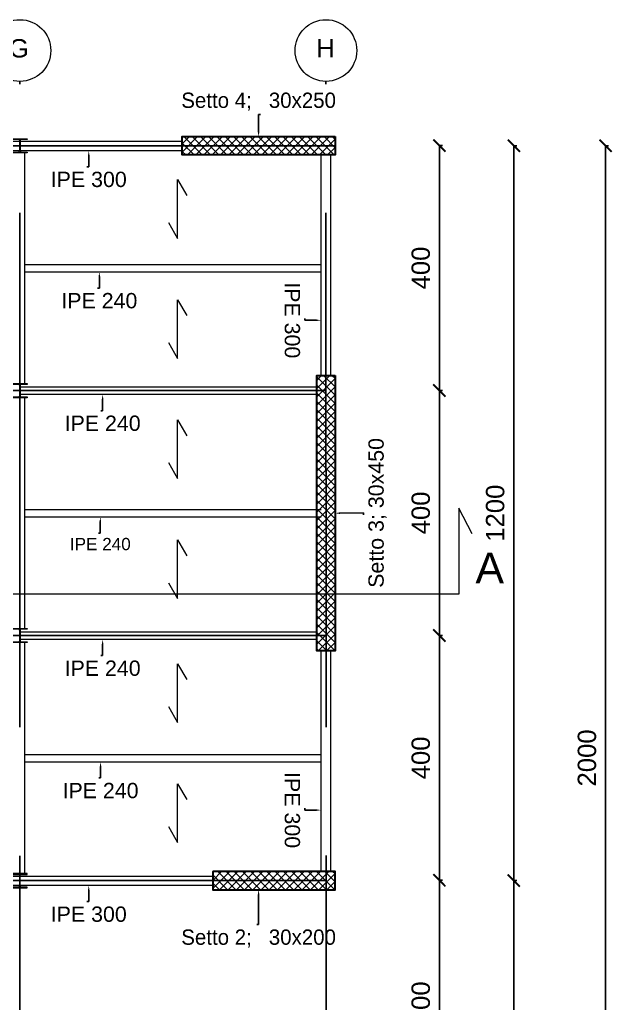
# Model space of a CAD drawing. Header units: millimetres. Extents: x 1415 to 3549, y 2194 to 4677.
# Drawn here: x 1834.76 to 1844.44, y 2307.04 to 2323.1 of the extents above; entities that cross this region are included whole.
import ezdxf
from ezdxf import colors
from ezdxf.entities.mleader import LeaderData, LeaderLine
from ezdxf.math import Vec2, Vec3

# ---------------------------------------------------------------- set-up
doc = ezdxf.new("R2010")
doc.units = ezdxf.units.MM
doc.linetypes.add('ACAD_ISO02W100', pattern=[15, 12, -3])
doc.layers.get('0').update_dxf_attribs({"plot": 0})
for name, color, linetype, lineweight in [('bulloni', 170, 'Continuous', 15), ('Layer3', 7, 'Continuous', 15), ('Layer4', 7, 'Continuous', 15), ('quote', 252, 'Continuous', 5), ('Setti', 5, 'Continuous', 30), ('sezione', 18, 'ACAD_ISO02W100', 20), ('staffe', 10, 'Continuous', 9)]:
    doc.layers.add(name, color=color, linetype=linetype, lineweight=lineweight)
doc.layers.add('linea tratteggiata', color=221, linetype='ACAD_ISO02W100')
doc.styles.get("Standard").update_dxf_attribs({"font": 'arial.ttf'})
doc.dimstyles.new('quote cm scala 200', dxfattribs={"dimtxt": 0.3, "dimasz": 0.2, "dimexe": 0.05, "dimexo": 0.0015, "dimgap": 0.15, "dimtad": 1, "dimdec": 0, "dimlfac": 100, "dimzin": 0, "dimdsep": 46, "dimtxsty": 'Standard', "dimblk": 'ARCHTICK', "dimcen": 0, "dimclre": 252, "dimadec": 0, "dimazin": 2, "dimtfac": 1, "dimtdec": 0, "dimtofl": 0, "dimtmove": 0, "dimatfit": 3, "dimfxl": 0.0035, "dimfxlon": 1, "dimtolj": 1, "dimtzin": 0, "dimarcsym": 0})

# ---------------------------------------------------------------- blocks, each defined once
blk = doc.blocks.new('_ArchTick')
at = {"color": 0, "linetype": 'ByBlock', "const_width": 0.15}
blk.add_lwpolyline([(-0.5, -0.5), (0.5, 0.5)], dxfattribs=at)
blk = doc.blocks.new('*D48')
at = {"layer": 'Defpoints', "color": 0, "transparency": 16777216}
for p in [(1840.472, 2321.048), (1840.472, 2317.048), (1841.616, 2317.048)]:
    blk.add_point(p, dxfattribs=at)
at = {"layer": 'quote', "color": 252, "lineweight": -2, "transparency": 16777216}
for p, q in [((1841.612, 2321.048), (1841.666, 2321.048)), ((1841.612, 2317.048), (1841.666, 2317.048))]:
    blk.add_line(p, q, dxfattribs=at)
at = {"layer": 'quote', "color": 0, "linetype": 'Continuous', "lineweight": -2, "transparency": 16777216}
blk.add_line((1841.616, 2321.048), (1841.616, 2317.048), dxfattribs=at)
at = {"layer": 'quote', "color": 0, "lineweight": -2, "transparency": 16777216, "xscale": 0.2, "yscale": 0.2, "zscale": 0.2}
for p, rotation in [((1841.616, 2321.048), 90), ((1841.616, 2317.048), 270)]:
    blk.add_blockref('_ArchTick', p, dxfattribs=dict(at, rotation=rotation))
at = {"layer": 'quote', "color": 0, "transparency": 16777216, "insert": (1841.313, 2319.048), "char_height": 0.3, "attachment_point": 5, "rotation": 90}
blk.add_mtext('\\A1;400', dxfattribs=at)
blk = doc.blocks.new('*D49')
at = {"layer": 'Defpoints', "color": 0, "transparency": 16777216}
for p in [(1841.612, 2317.048), (1841.612, 2313.048), (1841.616, 2313.048)]:
    blk.add_point(p, dxfattribs=at)
at = {"layer": 'quote', "color": 252, "lineweight": -2, "transparency": 16777216}
for p, q in [((1841.614, 2317.048), (1841.666, 2317.048)), ((1841.614, 2313.048), (1841.666, 2313.048))]:
    blk.add_line(p, q, dxfattribs=at)
at = {"layer": 'quote', "color": 0, "linetype": 'Continuous', "lineweight": -2, "transparency": 16777216}
blk.add_line((1841.616, 2317.048), (1841.616, 2313.048), dxfattribs=at)
at = {"layer": 'quote', "color": 0, "lineweight": -2, "transparency": 16777216, "xscale": 0.2, "yscale": 0.2, "zscale": 0.2}
for p, rotation in [((1841.616, 2317.048), 90), ((1841.616, 2313.048), 270)]:
    blk.add_blockref('_ArchTick', p, dxfattribs=dict(at, rotation=rotation))
at = {"layer": 'quote', "color": 0, "transparency": 16777216, "insert": (1841.313, 2315.048), "char_height": 0.3, "width": 0.90696, "attachment_point": 5, "rotation": 90}
blk.add_mtext('\\A1;400', dxfattribs=at)
blk = doc.blocks.new('*D44')
at = {"layer": 'Defpoints', "color": 0, "transparency": 16777216}
for p in [(1840.324, 2313.046), (1840.324, 2309.048), (1841.616, 2309.048)]:
    blk.add_point(p, dxfattribs=at)
at = {"layer": 'quote', "color": 252, "lineweight": -2, "transparency": 16777216}
for p, q in [((1841.612, 2313.046), (1841.666, 2313.046)), ((1841.612, 2309.048), (1841.666, 2309.048))]:
    blk.add_line(p, q, dxfattribs=at)
at = {"layer": 'quote', "color": 0, "linetype": 'Continuous', "lineweight": -2, "transparency": 16777216}
blk.add_line((1841.616, 2313.046), (1841.616, 2309.048), dxfattribs=at)
at = {"layer": 'quote', "color": 0, "lineweight": -2, "transparency": 16777216, "xscale": 0.2, "yscale": 0.2, "zscale": 0.2}
for p, rotation in [((1841.616, 2313.046), 90), ((1841.616, 2309.048), 270)]:
    blk.add_blockref('_ArchTick', p, dxfattribs=dict(at, rotation=rotation))
at = {"layer": 'quote', "color": 0, "transparency": 16777216, "insert": (1841.313, 2311.047), "char_height": 0.3, "attachment_point": 5, "rotation": 90}
blk.add_mtext('\\A1;400', dxfattribs=at)
blk = doc.blocks.new('*D45')
at = {"layer": 'Defpoints', "color": 0, "transparency": 16777216}
for p in [(1841.612, 2309.048), (1841.612, 2305.048), (1841.616, 2305.048)]:
    blk.add_point(p, dxfattribs=at)
at = {"layer": 'quote', "color": 252, "lineweight": -2, "transparency": 16777216}
for p, q in [((1841.614, 2309.048), (1841.666, 2309.048)), ((1841.614, 2305.048), (1841.666, 2305.048))]:
    blk.add_line(p, q, dxfattribs=at)
at = {"layer": 'quote', "color": 0, "linetype": 'Continuous', "lineweight": -2, "transparency": 16777216}
blk.add_line((1841.616, 2309.048), (1841.616, 2305.048), dxfattribs=at)
at = {"layer": 'quote', "color": 0, "lineweight": -2, "transparency": 16777216, "xscale": 0.2, "yscale": 0.2, "zscale": 0.2}
for p, rotation in [((1841.616, 2309.048), 90), ((1841.616, 2305.048), 270)]:
    blk.add_blockref('_ArchTick', p, dxfattribs=dict(at, rotation=rotation))
at = {"layer": 'quote', "color": 0, "transparency": 16777216, "insert": (1841.313, 2307.048), "char_height": 0.3, "width": 0.90696, "attachment_point": 5, "rotation": 90}
blk.add_mtext('\\A1;400', dxfattribs=at)
blk = doc.blocks.new('*D47')
at = {"layer": 'Defpoints', "color": 0, "transparency": 16777216}
for p in [(1837.972, 2321.044), (1837.972, 2309.044), (1842.833, 2309.044)]:
    blk.add_point(p, dxfattribs=at)
at = {"layer": 'quote', "color": 252, "lineweight": -2, "transparency": 16777216}
for p, q in [((1842.829, 2321.044), (1842.883, 2321.044)), ((1842.829, 2309.044), (1842.883, 2309.044))]:
    blk.add_line(p, q, dxfattribs=at)
at = {"layer": 'quote', "color": 0, "linetype": 'Continuous', "lineweight": -2, "transparency": 16777216}
blk.add_line((1842.833, 2321.044), (1842.833, 2309.044), dxfattribs=at)
at = {"layer": 'quote', "color": 0, "lineweight": -2, "transparency": 16777216, "xscale": 0.2, "yscale": 0.2, "zscale": 0.2}
for p, rotation in [((1842.833, 2321.044), 90), ((1842.833, 2309.044), 270)]:
    blk.add_blockref('_ArchTick', p, dxfattribs=dict(at, rotation=rotation))
at = {"layer": 'quote', "color": 0, "transparency": 16777216, "insert": (1842.529, 2315.044), "char_height": 0.3, "width": 1.09973, "attachment_point": 5, "rotation": 90}
blk.add_mtext('\\A1;1200', dxfattribs=at)
blk = doc.blocks.new('*D108')
at = {"layer": 'Defpoints', "color": 0, "transparency": 16777216}
for p in [(1830.322, 2309.044), (1842.833, 2309.044), (1830.322, 2301.045)]:
    blk.add_point(p, dxfattribs=at)
at = {"layer": 'quote', "color": 252, "lineweight": -2, "transparency": 16777216}
for p, q in [((1842.83, 2309.044), (1842.883, 2309.044)), ((1842.83, 2301.045), (1842.883, 2301.045))]:
    blk.add_line(p, q, dxfattribs=at)
at = {"layer": 'quote', "color": 0, "linetype": 'Continuous', "lineweight": -2, "transparency": 16777216}
blk.add_line((1842.833, 2301.045), (1842.833, 2309.044), dxfattribs=at)
at = {"layer": 'quote', "color": 0, "lineweight": -2, "transparency": 16777216, "xscale": 0.2, "yscale": 0.2, "zscale": 0.2}
for p, rotation in [((1842.833, 2309.044), 90), ((1842.833, 2301.045), 270)]:
    blk.add_blockref('_ArchTick', p, dxfattribs=dict(at, rotation=rotation))
at = {"layer": 'quote', "color": 0, "transparency": 16777216, "insert": (1842.53, 2305.044), "char_height": 0.3, "attachment_point": 5, "rotation": 90}
blk.add_mtext('\\A1;800', dxfattribs=at)
blk = doc.blocks.new('*D109')
at = {"layer": 'Defpoints', "color": 0, "transparency": 16777216}
for p in [(1840.472, 2321.044), (1840.325, 2301.051), (1844.332, 2301.051)]:
    blk.add_point(p, dxfattribs=at)
at = {"layer": 'quote', "color": 252, "lineweight": -2, "transparency": 16777216}
for p, q in [((1844.329, 2321.044), (1844.382, 2321.044)), ((1844.329, 2301.051), (1844.382, 2301.051))]:
    blk.add_line(p, q, dxfattribs=at)
at = {"layer": 'quote', "color": 0, "linetype": 'Continuous', "lineweight": -2, "transparency": 16777216}
blk.add_line((1844.332, 2321.044), (1844.332, 2301.051), dxfattribs=at)
at = {"layer": 'quote', "color": 0, "lineweight": -2, "transparency": 16777216, "xscale": 0.2, "yscale": 0.2, "zscale": 0.2}
for p, rotation in [((1844.332, 2321.044), 90), ((1844.332, 2301.051), 270)]:
    blk.add_blockref('_ArchTick', p, dxfattribs=dict(at, rotation=rotation))
at = {"layer": 'quote', "color": 0, "transparency": 16777216, "insert": (1844.029, 2311.047), "char_height": 0.3, "attachment_point": 5, "rotation": 90}
blk.add_mtext('\\A1;2000', dxfattribs=at)

msp = doc.modelspace()

# ---------------------------------------------------------------- hatches: boundary and pattern name
at = {"layer": 'Layer4'}
h = msp.add_hatch(color=0, dxfattribs=at)
h.dxf.hatch_style = 1
h.paths.add_polyline_path([(1834.881, 2320.9302), (1834.881, 2320.9422), (1834.7858, 2320.9422, -0.4142136), (1834.7648, 2320.9632), (1834.7648, 2321.0452), (1834.761, 2321.0452), (1834.761, 2320.9302)])
h.paths.add_polyline_path([(1834.761, 2320.9302), (1834.761, 2321.0452), (1834.7573, 2321.0452), (1834.7573, 2320.9632, -0.4142136), (1834.7363, 2320.9422), (1834.641, 2320.9422), (1834.641, 2320.9302)])
h.paths.add_polyline_path([(1834.7858, 2321.1482), (1834.881, 2321.1482), (1834.881, 2321.1602), (1834.761, 2321.1602), (1834.761, 2321.0452), (1834.7648, 2321.0452), (1834.7648, 2321.1272, -0.4142136)])
h.paths.add_polyline_path([(1834.7573, 2321.1272), (1834.7573, 2321.0452), (1834.761, 2321.0452), (1834.761, 2321.1602), (1834.641, 2321.1602), (1834.641, 2321.1482), (1834.7363, 2321.1482, -0.4142136)])
h = msp.add_hatch(color=0, dxfattribs=at)
h.dxf.hatch_style = 1
h.paths.add_polyline_path([(1834.881, 2316.9302), (1834.881, 2316.9422), (1834.7858, 2316.9422, -0.4142136), (1834.7648, 2316.9632), (1834.7648, 2317.0452), (1834.761, 2317.0452), (1834.761, 2316.9302)])
h.paths.add_polyline_path([(1834.761, 2316.9302), (1834.761, 2317.0452), (1834.7573, 2317.0452), (1834.7573, 2316.9632, -0.4142136), (1834.7363, 2316.9422), (1834.641, 2316.9422), (1834.641, 2316.9302)])
h.paths.add_polyline_path([(1834.7858, 2317.1482), (1834.881, 2317.1482), (1834.881, 2317.1602), (1834.761, 2317.1602), (1834.761, 2317.0452), (1834.7648, 2317.0452), (1834.7648, 2317.1272, -0.4142136)])
h.paths.add_polyline_path([(1834.7573, 2317.1272), (1834.7573, 2317.0452), (1834.761, 2317.0452), (1834.761, 2317.1602), (1834.641, 2317.1602), (1834.641, 2317.1482), (1834.7363, 2317.1482, -0.4142136)])
h = msp.add_hatch(color=0, dxfattribs=at)
h.dxf.hatch_style = 1
h.paths.add_polyline_path([(1834.881, 2312.9308), (1834.881, 2312.9428), (1834.7858, 2312.9428, -0.4142136), (1834.7648, 2312.9638), (1834.7648, 2313.0458), (1834.761, 2313.0458), (1834.761, 2312.9308)])
h.paths.add_polyline_path([(1834.761, 2312.9308), (1834.761, 2313.0458), (1834.7573, 2313.0458), (1834.7573, 2312.9638, -0.4142136), (1834.7363, 2312.9428), (1834.641, 2312.9428), (1834.641, 2312.9308)])
h.paths.add_polyline_path([(1834.7858, 2313.1488), (1834.881, 2313.1488), (1834.881, 2313.1608), (1834.761, 2313.1608), (1834.761, 2313.0458), (1834.7648, 2313.0458), (1834.7648, 2313.1278, -0.4142136)])
h.paths.add_polyline_path([(1834.7573, 2313.1278), (1834.7573, 2313.0458), (1834.761, 2313.0458), (1834.761, 2313.1608), (1834.641, 2313.1608), (1834.641, 2313.1488), (1834.7363, 2313.1488, -0.4142136)])
h = msp.add_hatch(color=0, dxfattribs=at)
h.dxf.hatch_style = 1
h.paths.add_polyline_path([(1834.881, 2309.1569), (1834.881, 2309.1449), (1834.7858, 2309.1449, 0.4142136), (1834.7648, 2309.1239), (1834.7648, 2309.0419), (1834.761, 2309.0419), (1834.761, 2309.1569)])
h.paths.add_polyline_path([(1834.761, 2309.1569), (1834.761, 2309.0419), (1834.7573, 2309.0419), (1834.7573, 2309.1239, 0.4142136), (1834.7363, 2309.1449), (1834.641, 2309.1449), (1834.641, 2309.1569)])
h.paths.add_polyline_path([(1834.7858, 2308.9389), (1834.881, 2308.9389), (1834.881, 2308.9269), (1834.761, 2308.9269), (1834.761, 2309.0419), (1834.7648, 2309.0419), (1834.7648, 2308.9599, 0.4142136)])
h.paths.add_polyline_path([(1834.7573, 2308.9599), (1834.7573, 2309.0419), (1834.761, 2309.0419), (1834.761, 2308.9269), (1834.641, 2308.9269), (1834.641, 2308.9389), (1834.7363, 2308.9389, 0.4142136)])
at = {"layer": 'staffe', "lineweight": 5}
h = msp.add_hatch(dxfattribs=at)
h.set_pattern_fill('ANSI37', color=0, scale=0.03)
h.set_pattern_definition([(45, (1793.16778, 2311.18062), (-0.06735192, 0.06735192), []), (135, (1793.16778, 2311.18062), (-0.06735192, -0.06735192), [])])
h.paths.add_polyline_path([(1839.9116, 2321.1936), (1839.9116, 2320.8936), (1837.4116, 2320.8936), (1837.4116, 2321.1936)])
h.paths.add_polyline_path([(1839.9116, 2312.7936), (1839.6116, 2312.7936), (1839.6116, 2317.2936), (1839.9116, 2317.2936)])
h.paths.add_polyline_path([(1824.6116, 2317.2936), (1824.9116, 2317.2936), (1824.9116, 2312.7936), (1824.6116, 2312.7936)])
h.paths.add_polyline_path([(1837.9116, 2308.8957), (1837.9116, 2309.1957), (1839.9116, 2309.1936), (1839.9116, 2308.8936)])
h.paths.add_polyline_path([(1827.9116, 2300.8948), (1827.9116, 2301.1948), (1829.9116, 2301.1936), (1829.9116, 2300.8936)])

# ---------------------------------------------------------------- linework, layer by layer
at = {"layer": 'bulloni'}
for points in [[(1834.8455, 2319.103), (1839.6816, 2319.103), (1839.6816, 2319.103)], [(1834.8456, 2318.983), (1839.6816, 2318.983), (1839.6816, 2318.983)], [(1834.8455, 2315.103), (1839.6818, 2315.103)], [(1834.8455, 2314.983), (1839.6818, 2314.983)], [(1834.8414, 2311.103), (1835.8626, 2311.103), (1839.6816, 2311.103)], [(1834.8414, 2310.983), (1835.8626, 2310.983), (1839.6816, 2310.983)]]:
    msp.add_lwpolyline(points, dxfattribs=at)
at = {"layer": 'Layer3'}
for points in [[(1829.7666, 2309.1181), (1837.9116, 2309.1181)], [(1829.7666, 2308.9681), (1837.9038, 2308.9681)]]:
    msp.add_lwpolyline(points, dxfattribs=at)
for centre in [(1834.7616, 2322.5996), (1839.7616, 2322.5996)]:
    msp.add_circle(centre, 0.5039, dxfattribs=at)
at = {"layer": 'Layer4'}
for points in [[(1807.1116, 2321.1186), (1837.4116, 2321.1186)], [(1807.1116, 2320.9686), (1837.4116, 2320.9686)], [(1834.8414, 2317.1608), (1834.8414, 2320.9302)], [(1839.6816, 2317.2936), (1839.6816, 2320.8936)], [(1839.8416, 2317.2936), (1839.8416, 2320.8936)], [(1839.6116, 2317.1014), (1834.7619, 2317.1014)], [(1839.6116, 2316.9814), (1834.7619, 2316.9814)], [(1834.8414, 2313.1608), (1834.8414, 2316.9302)], [(1839.6116, 2313.1007), (1834.7619, 2313.1007)], [(1839.6116, 2312.9807), (1834.7619, 2312.9807)], [(1834.8414, 2309.1615), (1834.8414, 2312.9308)], [(1839.6816, 2309.1936), (1839.6816, 2312.7936)], [(1839.8416, 2309.1936), (1839.8416, 2312.7936)]]:
    msp.add_lwpolyline(points, dxfattribs=at)
for points in [[(1834.881, 2320.9302), (1834.641, 2320.9302), (1834.641, 2320.9422), (1834.7363, 2320.9422, 0.4142136), (1834.7573, 2320.9632), (1834.7573, 2321.1272, 0.4142136), (1834.7363, 2321.1482), (1834.641, 2321.1482), (1834.641, 2321.1602), (1834.881, 2321.1602), (1834.881, 2321.1482), (1834.7858, 2321.1482, 0.4142136), (1834.7648, 2321.1272), (1834.7648, 2320.9632, 0.4142136), (1834.7858, 2320.9422), (1834.881, 2320.9422)], [(1834.881, 2316.9302), (1834.641, 2316.9302), (1834.641, 2316.9422), (1834.7363, 2316.9422, 0.4142136), (1834.7573, 2316.9632), (1834.7573, 2317.1272, 0.4142136), (1834.7363, 2317.1482), (1834.641, 2317.1482), (1834.641, 2317.1602), (1834.881, 2317.1602), (1834.881, 2317.1482), (1834.7858, 2317.1482, 0.4142136), (1834.7648, 2317.1272), (1834.7648, 2316.9632, 0.4142136), (1834.7858, 2316.9422), (1834.881, 2316.9422)], [(1834.881, 2312.9308), (1834.641, 2312.9308), (1834.641, 2312.9428), (1834.7363, 2312.9428, 0.4142136), (1834.7573, 2312.9638), (1834.7573, 2313.1278, 0.4142136), (1834.7363, 2313.1488), (1834.641, 2313.1488), (1834.641, 2313.1608), (1834.881, 2313.1608), (1834.881, 2313.1488), (1834.7858, 2313.1488, 0.4142136), (1834.7648, 2313.1278), (1834.7648, 2312.9638, 0.4142136), (1834.7858, 2312.9428), (1834.881, 2312.9428)], [(1834.881, 2309.1569), (1834.641, 2309.1569), (1834.641, 2309.1449), (1834.7363, 2309.1449, -0.4142136), (1834.7573, 2309.1239), (1834.7573, 2308.9599, -0.4142136), (1834.7363, 2308.9389), (1834.641, 2308.9389), (1834.641, 2308.9269), (1834.881, 2308.9269), (1834.881, 2308.9389), (1834.7858, 2308.9389, -0.4142136), (1834.7648, 2308.9599), (1834.7648, 2309.1239, -0.4142136), (1834.7858, 2309.1449), (1834.881, 2309.1449)]]:
    msp.add_lwpolyline(points, format="xyb", close=True, dxfattribs=at)
at = {"layer": 'Layer4', "color": 9, "true_color": 0xc7c8ca}
for points in [[(1837.1883, 2319.7917), (1837.3383, 2319.5319), (1837.3383, 2319.9751), (1837.3383, 2320.4908), (1837.4883, 2320.231)], [(1837.1883, 2317.8311), (1837.3383, 2317.5713), (1837.3383, 2318.0145), (1837.3383, 2318.5302), (1837.4883, 2318.2704)], [(1837.1883, 2315.869), (1837.3383, 2315.6092), (1837.3383, 2316.0525), (1837.3383, 2316.5681), (1837.4883, 2316.3083)], [(1837.1883, 2313.9084), (1837.3383, 2313.6486), (1837.3383, 2314.0919), (1837.3383, 2314.6075), (1837.4883, 2314.3477)], [(1837.1883, 2311.8871), (1837.3383, 2311.6273), (1837.3383, 2312.0705), (1837.3383, 2312.5861), (1837.4883, 2312.3263)], [(1837.1883, 2309.9265), (1837.3383, 2309.6667), (1837.3383, 2310.1099), (1837.3383, 2310.6255), (1837.4883, 2310.3657)]]:
    msp.add_lwpolyline(points, dxfattribs=at)
at = {"layer": 'linea tratteggiata', "ltscale": 0.7}
for points in [[(1834.7609, 2301.0491), (1834.758, 2322.0957)], [(1839.7649, 2301.0513), (1839.7622, 2322.0957)], [(1839.9116, 2321.0436), (1803.7088, 2321.0436)], [(1839.7628, 2317.0458), (1803.7088, 2317.0436)], [(1839.7633, 2313.0458), (1803.7088, 2313.0436)], [(1839.7639, 2309.0458), (1803.7088, 2309.0436)]]:
    msp.add_lwpolyline(points, dxfattribs=at)
at = {"layer": 'Setti'}
for points in [[(1839.9116, 2321.1936), (1839.9116, 2320.8936), (1837.4116, 2320.8936), (1837.4116, 2321.1936), (1839.9116, 2321.1936)], [(1839.9116, 2317.2936), (1839.9116, 2312.7936), (1839.6116, 2312.7936), (1839.6116, 2317.2936), (1839.9116, 2317.2936)], [(1837.9116, 2309.1934), (1837.9116, 2308.8934), (1839.9116, 2308.8934), (1839.9116, 2309.1934), (1837.9116, 2309.1934)]]:
    msp.add_lwpolyline(points, dxfattribs=at)
at = {"layer": 'sezione', "ltscale": 0.8}
msp.add_lwpolyline([(1842.1528, 2314.7062), (1841.9319, 2315.1247), (1841.9319, 2313.7226), (1802.5504, 2313.7226), (1802.5504, 2315.1247), (1802.3294, 2314.7062)], dxfattribs=at)

# ---------------------------------------------------------------- texts
at = {"layer": 'Layer3', "char_height": 0.3, "attachment_point": 3}
for s, insert in [('G', (1834.9076, 2322.7859)), ('H', (1839.9076, 2322.7859))]:
    msp.add_mtext_dynamic_manual_height_columns(s, width=0.046636, gutter_width=12.5, heights=[0], dxfattribs=dict(at, insert=insert))
at = {"layer": 'sezione', "insert": (1842.6718, 2314.4001), "char_height": 0.5, "attachment_point": 3}
msp.add_mtext_dynamic_manual_height_columns('A', width=40.648423, gutter_width=12.5, heights=[0], dxfattribs=at)

# ---------------------------------------------------------------- dimensions: what is measured, and where the dimension line sits
at = {"layer": 'quote'}
for base, p1, p2, picture, middle in [((1842.8326, 2309.0436), (1837.9719, 2321.0436), (1837.9719, 2309.0436), '*D47', (1842.5294, 2315.0436)), ((1841.616, 2317.0482), (1840.4719, 2321.0482), (1840.4719, 2317.0482), '*D48', (1841.3128, 2319.0482)), ((1841.6165, 2313.0482), (1841.6125, 2317.0482), (1841.6125, 2313.0482), '*D49', (1841.3133, 2315.0482)), ((1841.616, 2309.0482), (1840.3237, 2313.0458), (1840.3242, 2309.0482), '*D44', (1841.3128, 2311.047)), ((1842.8331, 2309.0436), (1830.3217, 2301.045), (1830.3219, 2309.0436), '*D108', (1842.5299, 2305.0443)), ((1841.6165, 2305.0482), (1841.6125, 2309.0482), (1841.6125, 2305.0482), '*D45', (1841.3133, 2307.0482))]:
    dim = msp.add_linear_dim(base=base, p1=p1, p2=p2, angle=90, dimstyle='quote cm scala 200', dxfattribs=at)
    dim.commit()
    dim.dimension.update_dxf_attribs({"geometry": picture, "text_midpoint": middle})
dim = msp.add_linear_dim(base=(1844.3324, 2301.0513), p1=(1840.4719, 2321.0436), p2=(1840.3252, 2301.0513), angle=90, text='2000', dimstyle='quote cm scala 200', dxfattribs=at)
dim.commit()
dim.dimension.update_dxf_attribs({"geometry": '*D109', "text_midpoint": (1844.0292, 2311.0474)})

# ---------------------------------------------------------------- leaders
ml = msp.add_multileader_mtext('Standard', dxfattribs=at)
ml.set_content('{\\fBahnschrift Light|b0|i0|c0|p34;\\C0;Setto 4;   30x250}', color=256)
ml.set_leader_properties()
ml.build(insert=Vec2(0, 0))
ml.multileader.update_dxf_attribs({"text_attachment_direction": 1, "dogleg_length": 0.03, "arrow_head_size": 0.075})
ctx = ml.context
ctx.base_point, ctx.char_height, ctx.arrow_head_size, ctx.landing_gap_size, ctx.plane_origin = Vec3(1838.6616, 2321.555), 0.25, 0.075, 0.08, Vec3(1839.6718, 2321.1936)
ctx.text_align_type = 1
notes = []
notes.append((ctx, [(1, (1, 1, 0), (1838.6616, 2321.555), (1, 0), 0.03, [(0, [(1838.6616, 2321.1936), (1838.6616, 2321.555)], 0, [])])]))
ctx.mtext.insert, ctx.mtext.alignment, ctx.mtext.flow_direction = Vec3(1838.6616, 2321.9125), 2, 5
ml = msp.add_multileader_mtext('Standard', dxfattribs=at)
ml.set_content('IPE 300', color=256)
ml.set_leader_properties()
ml.build(insert=Vec2(0, 0))
ml.multileader.update_dxf_attribs({"text_attachment_direction": 1, "dogleg_length": 0.03, "arrow_head_size": 0.075})
ctx = ml.context
ctx.base_point, ctx.char_height, ctx.arrow_head_size, ctx.landing_gap_size, ctx.plane_origin = Vec3(1835.8854, 2320.2849), 0.25, 0.075, 0.08, Vec3(1835.8854, 2320.9636)
ctx.text_align_type = 1
notes.append((ctx, [(0, (1, 1, 0), (1835.8854, 2320.7004), (-1, 0), 0.03, [(0, [(1835.8854, 2320.9636)], 0, [])])]))
ctx.mtext.insert, ctx.mtext.alignment, ctx.mtext.flow_direction = Vec3(1835.8854, 2320.6204), 2, 5
ml = msp.add_multileader_mtext('Standard', dxfattribs=at)
ml.set_content('IPE 240', color=256)
ml.set_leader_properties()
ml.build(insert=Vec2(0, 0))
ml.multileader.update_dxf_attribs({"text_attachment_direction": 1, "dogleg_length": 0.03, "arrow_head_size": 0.075})
ctx = ml.context
ctx.base_point, ctx.char_height, ctx.arrow_head_size, ctx.landing_gap_size, ctx.plane_origin = Vec3(1836.0585, 2318.3045), 0.25, 0.075, 0.08, Vec3(1836.0585, 2318.983)
ctx.text_align_type = 1
notes.append((ctx, [(0, (1, 1, 0), (1836.0585, 2318.7198), (-1, 0), 0.03, [(0, [(1836.0585, 2318.983)], 0, [])])]))
ctx.mtext.insert, ctx.mtext.alignment, ctx.mtext.flow_direction = Vec3(1836.0585, 2318.6398), 2, 5
ml = msp.add_multileader_mtext('Standard', dxfattribs=at)
ml.set_content('IPE 300', color=256)
ml.set_leader_properties()
ml.build(insert=Vec2(0, 0))
ml.multileader.update_dxf_attribs({"text_attachment_direction": 1, "dogleg_length": 0.03, "arrow_head_size": 0.075})
ctx = ml.context
ctx.base_point, ctx.char_height, ctx.arrow_head_size, ctx.landing_gap_size, ctx.plane_origin, ctx.plane_x_axis, ctx.plane_y_axis = Vec3(1839.0029, 2318.1945), 0.25, 0.075, 0.08, Vec3(1839.6816, 2318.1945), Vec3(0, -1), Vec3(1, 0)
ctx.text_align_type = 1
notes.append((ctx, [(0, (1, 1, 0), (1839.4184, 2318.1945), (0, 1), 0.03, [(0, [(1839.6816, 2318.1945)], 0, [])])]))
ctx.mtext.insert, ctx.mtext.text_direction, ctx.mtext.rotation, ctx.mtext.alignment, ctx.mtext.flow_direction = Vec3(1839.3384, 2318.1945), Vec3(0, -1), 4.712389, 2, 5
ml = msp.add_multileader_mtext('Standard', dxfattribs=at)
ml.set_content('IPE 240', color=256)
ml.set_leader_properties()
ml.build(insert=Vec2(0, 0))
ml.multileader.update_dxf_attribs({"text_attachment_direction": 1, "dogleg_length": 0.03, "arrow_head_size": 0.075})
ctx = ml.context
ctx.base_point, ctx.char_height, ctx.arrow_head_size, ctx.landing_gap_size, ctx.plane_origin = Vec3(1836.1124, 2316.3029), 0.25, 0.075, 0.08, Vec3(1836.1124, 2316.9814)
ctx.text_align_type = 1
notes.append((ctx, [(0, (1, 1, 0), (1836.1124, 2316.7181), (-1, 0), 0.03, [(0, [(1836.1124, 2316.9814)], 0, [])])]))
ctx.mtext.insert, ctx.mtext.alignment, ctx.mtext.flow_direction = Vec3(1836.1124, 2316.6381), 2, 5
ml = msp.add_multileader_mtext('Standard', dxfattribs=at)
ml.set_content('{\\C0;Setto 3; 30x450}', color=256)
ml.set_leader_properties()
ml.build(insert=Vec2(0, 0))
ml.multileader.update_dxf_attribs({"text_attachment_direction": 1, "dogleg_length": 0.03, "arrow_head_size": 0.075})
ctx = ml.context
ctx.base_point, ctx.char_height, ctx.arrow_head_size, ctx.landing_gap_size, ctx.plane_origin, ctx.plane_x_axis, ctx.plane_y_axis = Vec3(1840.8398, 2315.0482), 0.25, 0.075, 0.08, Vec3(1841.4684, 2316.4036), Vec3(0, 1), Vec3(-1, 0)
ctx.text_align_type = 1
notes.append((ctx, [(1, (1, 1, 0), (1840.376, 2315.0482), (0, -1), 0.03, [(0, [(1839.9116, 2315.0436), (1840.376, 2315.0482)], 0, [])])]))
ctx.mtext.insert, ctx.mtext.text_direction, ctx.mtext.rotation, ctx.mtext.alignment, ctx.mtext.flow_direction = Vec3(1840.456, 2315.0482), Vec3(0, 1), 1.5707963, 2, 5
ml = msp.add_multileader_mtext('Standard', dxfattribs=at)
ml.set_content('IPE 240', color=256)
ml.set_leader_properties()
ml.build(insert=Vec2(0, 0))
ml.multileader.update_dxf_attribs({"text_attachment_direction": 1, "dogleg_length": 0.03, "arrow_head_size": 0.075})
ctx = ml.context
ctx.base_point, ctx.char_height, ctx.arrow_head_size, ctx.landing_gap_size, ctx.plane_origin = Vec3(1836.0746, 2314.3555), 0.2, 0.075, 0.08, Vec3(1836.0746, 2314.983)
ctx.text_align_type = 1
notes.append((ctx, [(0, (1, 1, 0), (1836.0746, 2314.7198), (-1, 0), 0.03, [(0, [(1836.0746, 2314.983)], 0, [])])]))
ctx.mtext.insert, ctx.mtext.alignment, ctx.mtext.flow_direction = Vec3(1836.0746, 2314.6398), 2, 5
ml = msp.add_multileader_mtext('Standard', dxfattribs=at)
ml.set_content('IPE 240', color=256)
ml.set_leader_properties()
ml.build(insert=Vec2(0, 0))
ml.multileader.update_dxf_attribs({"text_attachment_direction": 1, "dogleg_length": 0.03, "arrow_head_size": 0.075})
ctx = ml.context
ctx.base_point, ctx.char_height, ctx.arrow_head_size, ctx.landing_gap_size, ctx.plane_origin = Vec3(1836.1124, 2312.3022), 0.25, 0.075, 0.08, Vec3(1836.1124, 2312.9807)
ctx.text_align_type = 1
notes.append((ctx, [(0, (1, 1, 0), (1836.1124, 2312.7175), (-1, 0), 0.03, [(0, [(1836.1124, 2312.9807)], 0, [])])]))
ctx.mtext.insert, ctx.mtext.alignment, ctx.mtext.flow_direction = Vec3(1836.1124, 2312.6375), 2, 5
ml = msp.add_multileader_mtext('Standard', dxfattribs=at)
ml.set_content('IPE 240', color=256)
ml.set_leader_properties()
ml.build(insert=Vec2(0, 0))
ml.multileader.update_dxf_attribs({"text_attachment_direction": 1, "dogleg_length": 0.03, "arrow_head_size": 0.075})
ctx = ml.context
ctx.base_point, ctx.char_height, ctx.arrow_head_size, ctx.landing_gap_size, ctx.plane_origin = Vec3(1836.0783, 2310.3045), 0.25, 0.075, 0.08, Vec3(1836.0783, 2310.983)
ctx.text_align_type = 1
notes.append((ctx, [(0, (1, 1, 0), (1836.0783, 2310.7198), (-1, 0), 0.03, [(0, [(1836.0783, 2310.983)], 0, [])])]))
ctx.mtext.insert, ctx.mtext.alignment, ctx.mtext.flow_direction = Vec3(1836.0783, 2310.6398), 2, 5
ml = msp.add_multileader_mtext('Standard', dxfattribs=at)
ml.set_content('IPE 300', color=256)
ml.set_leader_properties()
ml.build(insert=Vec2(0, 0))
ml.multileader.update_dxf_attribs({"text_attachment_direction": 1, "dogleg_length": 0.03, "arrow_head_size": 0.075})
ctx = ml.context
ctx.base_point, ctx.char_height, ctx.arrow_head_size, ctx.landing_gap_size, ctx.plane_origin, ctx.plane_x_axis, ctx.plane_y_axis = Vec3(1839.0029, 2310.1945), 0.25, 0.075, 0.08, Vec3(1839.6816, 2310.1945), Vec3(0, -1), Vec3(1, 0)
ctx.text_align_type = 1
notes.append((ctx, [(0, (1, 1, 0), (1839.4184, 2310.1945), (0, 1), 0.03, [(0, [(1839.6816, 2310.1945)], 0, [])])]))
ctx.mtext.insert, ctx.mtext.text_direction, ctx.mtext.rotation, ctx.mtext.alignment, ctx.mtext.flow_direction = Vec3(1839.3384, 2310.1945), Vec3(0, -1), 4.712389, 2, 5
ml = msp.add_multileader_mtext('Standard', dxfattribs=at)
ml.set_content('IPE 300', color=256)
ml.set_leader_properties()
ml.build(insert=Vec2(0, 0))
ml.multileader.update_dxf_attribs({"text_attachment_direction": 1, "dogleg_length": 0.03, "arrow_head_size": 0.075})
ctx = ml.context
ctx.base_point, ctx.char_height, ctx.arrow_head_size, ctx.landing_gap_size, ctx.plane_origin = Vec3(1835.8854, 2308.2849), 0.25, 0.075, 0.08, Vec3(1835.8854, 2308.9636)
ctx.text_align_type = 1
notes.append((ctx, [(0, (1, 1, 0), (1835.8854, 2308.7004), (-1, 0), 0.03, [(0, [(1835.8854, 2308.9636)], 0, [])])]))
ctx.mtext.insert, ctx.mtext.alignment, ctx.mtext.flow_direction = Vec3(1835.8854, 2308.6204), 2, 5
ml = msp.add_multileader_mtext('Standard', dxfattribs=at)
ml.set_content('{\\fBahnschrift Light|b0|i0|c0|p34;\\C0;Setto 2;   30x200}', color=256)
ml.set_leader_properties()
ml.build(insert=Vec2(0, 0))
ml.multileader.update_dxf_attribs({"text_attachment_direction": 1, "dogleg_length": 0.03, "arrow_head_size": 0.075})
ctx = ml.context
ctx.base_point, ctx.char_height, ctx.arrow_head_size, ctx.landing_gap_size, ctx.plane_origin = Vec3(1838.6616, 2307.888), 0.25, 0.075, 0.08, Vec3(1837.5677, 2308.8936)
ctx.text_align_type = 1
notes.append((ctx, [(1, (1, 1, 0), (1838.6616, 2308.3255), (-1, 0), 0.03, [(0, [(1838.6616, 2308.8936), (1838.6616, 2308.3255)], 0, [])])]))
ctx.mtext.insert, ctx.mtext.alignment, ctx.mtext.flow_direction = Vec3(1838.6616, 2308.2455), 2, 5
for ctx, leaders in notes:
    for number, flags, end, landing, length, lines in leaders:
        leader = LeaderData()
        leader.index, (leader.has_last_leader_line, leader.has_dogleg_vector, leader.attachment_direction) = number, flags
        leader.last_leader_point, leader.dogleg_vector, leader.dogleg_length = Vec3(end), Vec3(landing), length
        for number, points, colour, breaks in lines:
            line = LeaderLine()
            line.index, line.vertices, line.color, line.breaks = number, Vec3.list(points), colors.encode_raw_color(colour), breaks
            leader.lines.append(line)
        ctx.leaders.append(leader)

doc.saveas('drawing.dxf')
